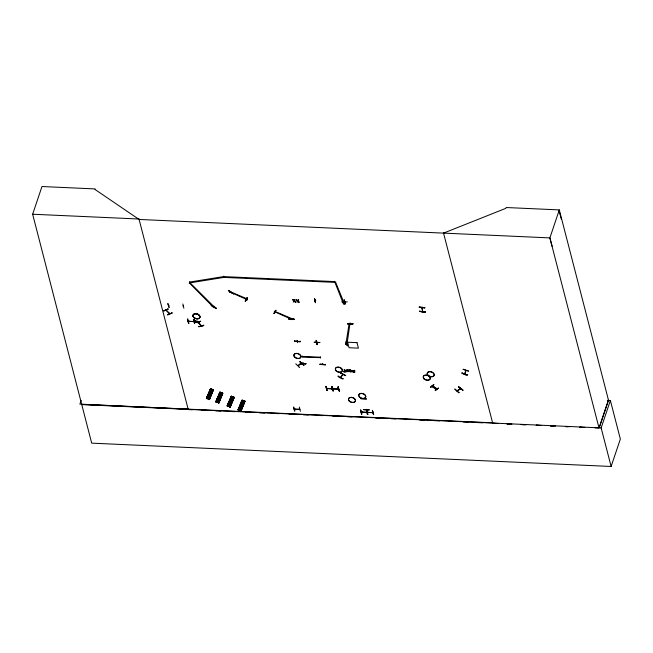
<?xml version="1.0" encoding="UTF-8"?>
<svg xmlns="http://www.w3.org/2000/svg" width="653" height="653" viewBox="0 0 653 653"><rect width="100%" height="100%" fill="white"/><g stroke="black" fill="none" stroke-linecap="round" stroke-linejoin="round"><path stroke-width="0.98" d="M363.705 409.766L369.304 409.798M369.247 410.011L363.762 409.537M203.72 325.529L198.912 326.745L198.822 326.304M291.532 319.652L291.646 319.26M297.246 341.756L297.588 342.05M297.311 341.086L297.286 340.401M302.755 363.117L302.878 363.533L303.082 362.815M303.106 363.501L302.886 362.807M350.049 323.137L346.963 344.36L345.878 344.082L349.184 323.268M350.294 323.864L350.245 323.145M183.86 308.24L182.856 303.963M422.222 307.987L422.091 307.196L422.295 307.783M422.156 307.661L422.589 311.644L421.92 307.612M464.601 373.891L465.997 370.455M168.866 305.229L168.466 305.473L168.907 305.367M300.127 341.723L294.568 341.454L294.511 340.768M294.495 341.192L300.111 341.723M300.037 341.47L300.054 341.046M300.307 363.19L300.29 363.639L305.833 363.892M325.529 364.35L325.512 364.798L319.937 364.268M325.48 364.603L319.986 364.072M353.012 323.839L347.453 323.97L347.469 323.521M213.229 306.934L213.425 306.943M166.613 310.183L165.968 310.118M467.572 374.675C467.466 376.479 461.565 373.173 462.046 372.896M464.912 373.989L465.964 370.414M463.132 369.361L468.65 371.141L463.165 369.231M607.355 400.362L610.384 400.501L620.35 439.053L611.126 466.471L91.698 443.15L32.65 214.233L41.972 186.529L95.142 188.921L94.971 189.435L139.105 219.457L549.883 237.896L552.095 246.173M81.16 400.379L79.895 404.125L188.146 409.145M168.017 308.983L163.96 310.755M167.992 308.991L163.887 310.983M167.592 314.436L167.715 314.868L172.033 313.081M169.592 313.807L169.29 313.114M171.902 312.656L172.025 313.089M214.723 306.926L213.776 307.628L189.337 282.863M214.6 307.269L190.056 282.847L189.688 281.729M189.223 283.206L190.17 282.504M183.077 306.33L183.069 305.857M187.811 319.007C186.538 319.546 191.011 329.022 187.46 319.195M188.954 320.95L188.782 321.211M193.345 319.252L194.635 323.578L193.582 319.472M193.174 321.407L193.264 321.137M199.002 322.819C198.814 323.864 193.557 320.321 194.365 319.733M200.683 321.186L195.802 322.623L200.593 321.341M196.977 320.868L197.141 320.974M198.545 322.19L198.12 322.035M201.067 325.953L200.838 325.227M203.63 325.096L203.72 325.537L198.904 326.704M216.061 308.347L211.335 305.204M335.748 281.982L334.589 282.365L223.873 277.394L223.514 276.276M190.056 282.847L223.873 277.394L223.783 276.26M214.347 306.592L214.445 306.306M214.6 306.412L214.241 306.959M211.286 305.359L216.216 308.632L216.47 308.257M233.521 293.785L228.803 290.642M247.626 298.682L247.144 299.686L229.521 291.818M229.407 292.16L229.88 291.156M230.689 292.373L231.113 292.462M246.997 297.825L245.455 301.139M247.34 297.735L245.373 301.368M246.875 299.98L247.038 299.58M274.758 311.832L274.35 311.163M273.868 313.456L276.039 310.151L274.162 313.587L273.95 313.228M292.773 318.615L292.291 319.619L274.668 311.75M274.554 312.093L275.027 311.089M294.291 301.025L293.295 302.045L293.915 301.009L292.789 299.662M294.642 299.743L294.079 300.804L293.205 299.678M295.646 301.923L294.454 300.813M294.381 301.041L295.091 299.76M294.389 319.154L288.846 318.884M295.572 302.151L295.221 301.898M298.682 299.923L296.886 302.208L297.507 301.172L296.38 299.817M298.233 299.907L297.67 300.96L296.797 299.841M297.507 301.172L297.744 300.731M298.046 300.976L299.237 302.078M299.164 302.306L298.813 302.061M300.184 341.576L294.438 340.997M315.105 300.209L314.966 300.609L315.717 300.502M315.04 300.6L315.211 300.176M315.53 300.641L315.652 300.2L315.007 300.755M315.53 302.51L314.509 298.429M299.923 361.803L303.988 365.288L300.021 361.582M320.656 357.64L302.086 357.158L301.996 356.024M299.703 367.133L299.401 367.468L295.744 363.762M298.192 365.484L301.898 363.713L301.408 363.468M305.849 363.46L305.833 363.917M344.694 303.784L343.527 304.176L334.499 281.231M317.382 344.596L316.411 340.36M316.46 340.344C315.611 340.442 316.844 345.38 317.48 344.433M294.323 409.007L294.927 408.762M317.121 342.564L317.146 342.719M294.764 411.137C293.515 403.203 292.658 408.46 294.838 410.908M319.864 342.458L314.199 342.196M300.356 411.325L299.319 407.072M299.229 408.958L299.27 409.096M320.541 357.983L320.452 356.848M341.739 301.866L347.347 301.906M322.762 363.705L322.811 364.431M344.204 299.947L345.445 304.069L344.188 299.743M344.604 302.012L344.09 301.629M326.165 386.298L327.145 390.616L326.018 386.494M326.639 388.641L327.308 388.241M346.074 341.854L347.347 346.008L346.106 341.878M345.878 344.082L345.992 343.56M331.626 386.78L332.989 390.878L331.7 386.552M345.935 343.984L346.539 344.041L346.025 343.698M353.012 323.79L347.42 323.717L352.963 323.994M331.683 388.91L331.618 388.437M332.173 388.894L331.651 388.576M333.03 388.755L333.691 388.527M343.192 378.65C343.094 379.703 337.397 376.65 338.14 375.989M333.601 390.674C332.173 389.253 331.283 382.323 333.234 390.869M340.564 373.108L345.755 375.597L340.695 372.92M338.009 387.066L339.372 391.155L338.083 386.837M339.168 390.943L338.115 386.854M343.6 371.565L344.506 371.843L344.09 369.712M337.993 388.723L338.066 389.196M346.017 371.924L343.666 371.826M338.034 388.861L338.54 389.196L333.136 388.959M346.163 371.369L344.89 371.859L344.474 369.729M347.314 369.851C348.767 371.239 346.237 372.594 346.09 371.092M346.033 371.32C349.053 371.835 343.225 370.022 346.947 369.835M346.98 370.463L346 370.39L347.094 370.912L347.053 370.235M348.62 371.516L348.18 371.72L347.837 369.876M348.563 371.271C350.196 372.406 347.894 371.067 348.204 369.892M351.396 371.639L350.93 371.777A1.028 0.686 18.6 0 1 350.228 371.843C347.127 369.663 352.506 370.912 349.2 369.402M350.645 370.667C348.212 369.769 351.494 373.565 350.718 370.439M350.93 371.777L350.947 371.328M353.314 370.512C347.167 370.063 357.028 373.883 351.934 370.831M353.151 371.092L352.644 371.745L351.991 371.043M354.555 372.243L354.114 372.447L353.763 371.516M353.738 371.973L354.008 371.533M354.767 370.447L354.701 370.202M354.44 371.769L355.036 372.03L354.375 371.549M366.472 398.861L360.938 398.599M361.835 412.206L361.95 411.741M360.423 410.002L361.476 414.1L361.86 413.888M366.398 409.382L366.357 409.888L366.594 409.39M366.341 410.043L367.321 414.361L367.933 414.157M366.774 412.247L366.251 411.937M366.88 410.068L367.835 414.329M367.859 412.476L368.023 412.01M372.332 410.549L373.696 414.647L372.414 410.321M372.39 412.68L372.324 412.206M424.932 307.734L419.316 307.008M419.724 311.048C419.226 311.432 425.544 313.522 425.348 311.767M430.621 387.229L433.829 384.544M431.951 386.25L436.604 389.351L432.049 386.037M435.176 390.551C441.469 385.066 437.73 389.735 435.257 390.323M459.1 392.42L458.806 392.771L454.937 389M458.659 386.976L463.034 390.274L458.757 386.756M460.341 388.592L460.487 388.715M443.542 233.121L505.863 208.323L506.132 207.523L559.303 209.907L549.883 237.896L599.038 428.033L594.989 427.846M599.364 427.062L608.457 400.044L559.303 209.907M599.397 427.25L608.229 400.999M611.126 466.471L601.152 427.919L610.384 400.501M206.356 398.444L210.593 388.682L206.405 398.461M210.593 388.682L206.56 398.412L210.593 388.772L213.311 389.694L209.482 399.595L206.609 398.338M206.887 398.632L210.854 388.959L211.278 389.115L207.303 398.779L206.911 398.656L211.278 389.115M211.123 388.878L207.23 398.763M209.327 399.44L208.527 399.244L212.772 389.498L208.887 399.383L209.327 399.35M208.536 399.261L212.772 389.588M208.772 399.228L212.772 389.498M209.066 399.456L213.302 389.784M209.123 399.473L213.098 389.808M209.27 399.424L213.311 389.694L212.87 389.727M219.988 392.167L215.751 401.832L219.988 392.078L222.861 393.326L218.869 402.991L222.706 393.09L222.265 393.114L218.282 402.779L218.869 402.991M215.98 401.807L219.988 392.078L216.102 401.962L216.698 402.166L220.518 392.273L216.151 401.979M220.249 392.355L216.306 402.052L220.681 392.51M216.682 402.175L220.608 392.494M221.906 392.975L217.963 402.672L222.175 392.984M218.812 402.974L222.681 393.163L218.518 402.868M227.122 405.937L227.538 406.084L231.333 396.257L227.122 405.937L231.358 396.183L234.231 397.432L230.248 407.097M230.093 406.843L227.317 405.913L231.358 396.183L231.684 396.493L227.668 406.158L231.88 396.379L228.068 406.28L232.027 396.624M231.88 396.379L228.019 406.28M233.284 397.097L229.325 406.778L233.276 397.081L233.701 397.236L229.676 406.901L234.068 397.195L230.036 406.925M233.537 397L229.562 406.746M230.207 407.097L234.231 397.432M237.953 409.855L241.928 400.183L244.908 401.105L241.088 411.006L238.01 409.872M238.214 409.847L242.19 400.093L238.304 409.978L238.9 410.19L242.72 400.289L238.484 410.051L238.884 410.198M242.336 400.338L238.214 409.757M238.688 410.027L242.72 400.289M238.737 410.043L242.883 400.534M240.141 410.672L244.377 400.909L240.557 410.81L240.133 410.655L244.377 401.007M240.345 410.647L244.377 400.909M241.014 410.99L245.063 401.35M240.9 410.843L244.908 401.105L244.491 401.154M456.855 390.853L460.626 388.649M460.822 388.772L457.043 391.008M338.058 376.21L343.094 378.895M366.406 399.032L360.831 398.714M188.244 321.203L193.819 321.594M299.776 409.431L294.381 409.211M361.24 412.002L366.806 412.386M367.312 412.272L367.851 412.459M372.226 412.492L372.847 412.525L367.476 412.459M372.879 412.663L367.345 412.41M316.942 342.531L317.472 342.752M194.268 319.954L198.896 323.055M211.735 305.384L216.388 308.445L211.246 305.433M431.796 386.405L436.449 389.466M198.161 322.125L201.197 325.823M245.112 301.221L246.965 297.841M246.352 299.605L246.818 299.956M454.839 389.212L458.977 392.649M342.996 374.389L340.482 377.483L343.176 374.487M193.745 321.611L188.284 321.349M332.099 388.902L326.655 388.502L332.091 388.715M366.741 412.402L361.329 412.141M326.843 390.592L325.814 386.486M332.434 386.78L333.463 390.869M361.762 414.051L360.709 409.97L361.778 414.116M316.076 340.548L317.113 344.621M315.546 300.796L315.064 300.755M317.456 342.727L317.031 342.711M433.723 384.707L430.49 387.384L433.755 384.772M228.705 290.871L233.529 293.801M196.822 321.178L196.749 321.537M434.318 387.392L434.449 387.915L434.808 387.621M297.686 365.476L301.768 363.541M344.425 302.045L344.515 302.412M168.188 309.114L163.707 310.763M218.731 402.738L215.751 401.832M244.851 401.179L240.924 410.77M366.733 410.272L366.349 410.247M274.309 311.473L274.848 311.701M189.574 282.072L223.399 276.619M349.126 369.631L350.677 369.933L351.314 371.867M299.245 409.227L299.751 409.268M361.346 411.986L361.852 412.027M346.441 344.033L345.992 343.992M299.972 361.746L303.825 365.345M169.707 313.709L166.213 310.126M32.65 214.233L139.065 219.016L139.179 219.457M223.669 276.603L334.385 281.574M292.707 299.89L293.132 299.907M294.568 299.972L295.009 299.988M296.299 300.045L296.723 300.07M298.16 300.135L298.601 300.151M301.882 356.367L320.337 357.191M351.91 371.271L353.069 371.32M353.681 371.745L353.714 370.537L354.628 370.431M333.038 388.788L338.515 389.033M299.694 409.268L294.372 409.186M81.805 404.37L492.591 422.809L443.428 232.68M81.731 404.599L601.152 427.919M192.333 409.774L188.26 409.594L138.991 219.008M201.499 410.182L206.585 410.411M215.751 410.827L220.845 411.055M231.023 411.512L235.096 411.692M245.283 412.149L250.368 412.378M259.535 412.794L264.628 413.023M273.787 413.431L278.88 413.659M289.059 414.116L294.152 414.345M303.319 414.753L308.412 414.981M317.57 415.398L322.664 415.626M332.842 416.083L337.936 416.312M347.102 416.72L352.187 416.949M361.354 417.365L366.447 417.594M375.614 418.002L380.699 418.23M390.886 418.687L395.971 418.916M405.138 419.324L410.231 419.553M419.389 419.969L424.483 420.197M433.649 420.605L439.755 420.883M448.921 421.291L454.015 421.52M463.173 421.936L468.266 422.165M477.433 422.573L482.518 422.801M511.944 424.124L506.883 423.895L510.94 424.099M526.122 424.76L521.061 424.532L525.126 424.76M536.252 425.209L541.313 425.438M550.43 425.846L555.491 426.074M565.62 426.531L569.669 426.711M579.799 427.168L584.859 427.397M536.268 425.274L539.305 425.421M550.455 425.936L553.491 426.074M565.645 426.638L567.677 426.736M579.831 427.299L581.856 427.389M288.773 319.031L294.332 319.309L288.781 319.121M297.221 340.703L297.074 341.078M314.256 342.335L319.815 342.613M319.978 364.496L325.521 364.774M419.25 307.163L424.883 307.881L419.25 307.245M198.292 321.994L201.206 325.863M349.069 323.61L350.155 323.888M354.669 370.675L354.073 370.692L354.301 371.777M241.781 401.081L244.508 402.093M219.579 393.065L222.298 394.069M230.95 397.171L233.668 398.175M210.184 389.67L212.902 390.674M229.211 401.375L231.929 402.379M240.051 405.293L242.769 406.297M208.446 393.873L211.164 394.877M217.841 397.269L220.567 398.273M239.643 406.272L242.361 407.276M228.803 402.354L231.529 403.358M208.046 394.853L210.764 395.857M217.441 398.248L220.159 399.252M239.292 407.137L242.01 408.149M228.452 403.228L231.17 404.231M207.687 395.726L210.405 396.73M217.082 399.122L219.808 400.126M238.884 408.125L241.602 409.129M216.682 400.101L219.4 401.105M228.044 404.207L230.77 405.211M207.287 396.706L210.005 397.71M238.614 408.778L241.332 409.782M227.775 404.86L230.501 405.864M207.017 397.359L209.735 398.363M216.412 400.754L219.13 401.758M338.295 387.049L339.356 391.131M331.708 386.756L332.769 390.837M372.422 410.525L373.475 414.606M297.442 341.682L297.548 342.09M322.59 364.431L322.484 364.023M229.766 291.499L247.503 299.025M274.913 311.432L292.65 318.958M246.41 299.629L246.94 299.866M353.216 370.741L352.138 370.537L351.861 371.059M340.597 373.026L345.657 375.704M228.754 290.797L233.407 293.891M432.498 385.801L437.143 388.902M432.368 385.89L437.012 388.992M422.328 307.31L421.969 307.955M169.494 313.742L166.017 310.208M213.392 389.914L209.442 399.595M458.708 386.903L462.879 390.339M297.809 301.408L298.739 302.29M294.217 301.253L295.148 302.127M167.723 314.86L171.886 312.909M200.61 321.415L195.802 322.623M233.798 397.277L229.823 406.941M229.717 406.901L229.301 406.762M203.605 325.349L198.798 326.557M335.634 282.325L344.58 304.127M559.033 210.707L561.245 218.975M354.359 371.998L354.481 372.463M187.672 319.203L188.725 323.284M316.362 340.515L317.399 344.662M419.667 311.277L425.283 312.028L419.667 311.277M300.258 363.386L305.8 363.721L300.258 363.386M461.973 373.116L467.483 374.928L461.981 373.092M169.054 307.4L167.829 303.49L169.078 307.383M366.504 410.264L367.623 414.353L366.529 410.255M314.46 298.584L315.456 302.682L314.46 298.584M357.003 342.654L347.616 342.229L349.045 347.739L358.424 348.155L357.003 342.654M497.766 423.487L492.705 423.258L497.766 423.495M349.29 401.146A3.608 2.392 18.6 0 0 355.24 401.415A3.608 2.392 18.6 0 0 351.281 397.473A3.608 2.392 18.6 0 0 349.29 401.146M349.347 400.975A3.608 2.392 18.6 0 0 355.305 401.236A3.608 2.392 18.6 0 0 351.338 397.293A3.608 2.392 18.6 0 0 349.347 400.975M359.583 397.187A3.608 2.392 18.6 0 0 365.541 397.448A3.608 2.392 18.6 0 0 361.574 393.506A3.608 2.392 18.6 0 0 359.583 397.187M359.64 397.008A3.608 2.392 18.6 0 0 365.598 397.277A3.608 2.392 18.6 0 0 361.64 393.335A3.608 2.392 18.6 0 0 359.64 397.008M424.075 378.903A3.616 2.4 18.6 0 0 430.058 379.173A3.616 2.4 18.6 0 0 426.074 375.214A3.616 2.4 18.6 0 0 424.075 378.903M424.148 378.716A3.608 2.392 18.6 0 0 430.098 378.985A3.608 2.392 18.6 0 0 426.14 375.042A3.608 2.392 18.6 0 0 424.148 378.716M428.009 375.426A3.616 2.4 18.6 0 0 433.992 375.695A3.616 2.4 18.6 0 0 430.009 371.737A3.616 2.4 18.6 0 0 428.009 375.426M428.082 375.246A3.608 2.392 18.6 0 0 434.041 375.516A3.608 2.392 18.6 0 0 430.074 371.573A3.608 2.392 18.6 0 0 428.082 375.246M336.181 370.92A3.608 2.392 18.6 0 0 342.139 371.182A3.608 2.392 18.6 0 0 338.172 367.239A3.608 2.392 18.6 0 0 336.181 370.92M336.238 370.741A3.608 2.392 18.6 0 0 342.196 371.01A3.608 2.392 18.6 0 0 338.238 367.068A3.608 2.392 18.6 0 0 336.238 370.741M193.77 317.489A3.608 2.392 18.6 0 0 199.72 317.758A3.608 2.392 18.6 0 0 195.761 313.815A3.608 2.392 18.6 0 0 193.77 317.489M193.827 317.325A3.608 2.392 18.6 0 0 199.777 317.587A3.608 2.392 18.6 0 0 195.818 313.652A3.608 2.392 18.6 0 0 193.827 317.325M193.786 317.391A3.624 2.408 18.6 0 0 199.777 317.66A3.624 2.408 18.6 0 0 195.794 313.693A3.624 2.408 18.6 0 0 193.786 317.391M294.707 357.191A3.608 2.392 18.6 0 0 300.666 357.46A3.608 2.392 18.6 0 0 296.699 353.518A3.608 2.392 18.6 0 0 294.707 357.191M294.764 357.02A3.608 2.392 18.6 0 0 300.723 357.281A3.608 2.392 18.6 0 0 296.756 353.338A3.608 2.392 18.6 0 0 294.764 357.02"/></g></svg>
